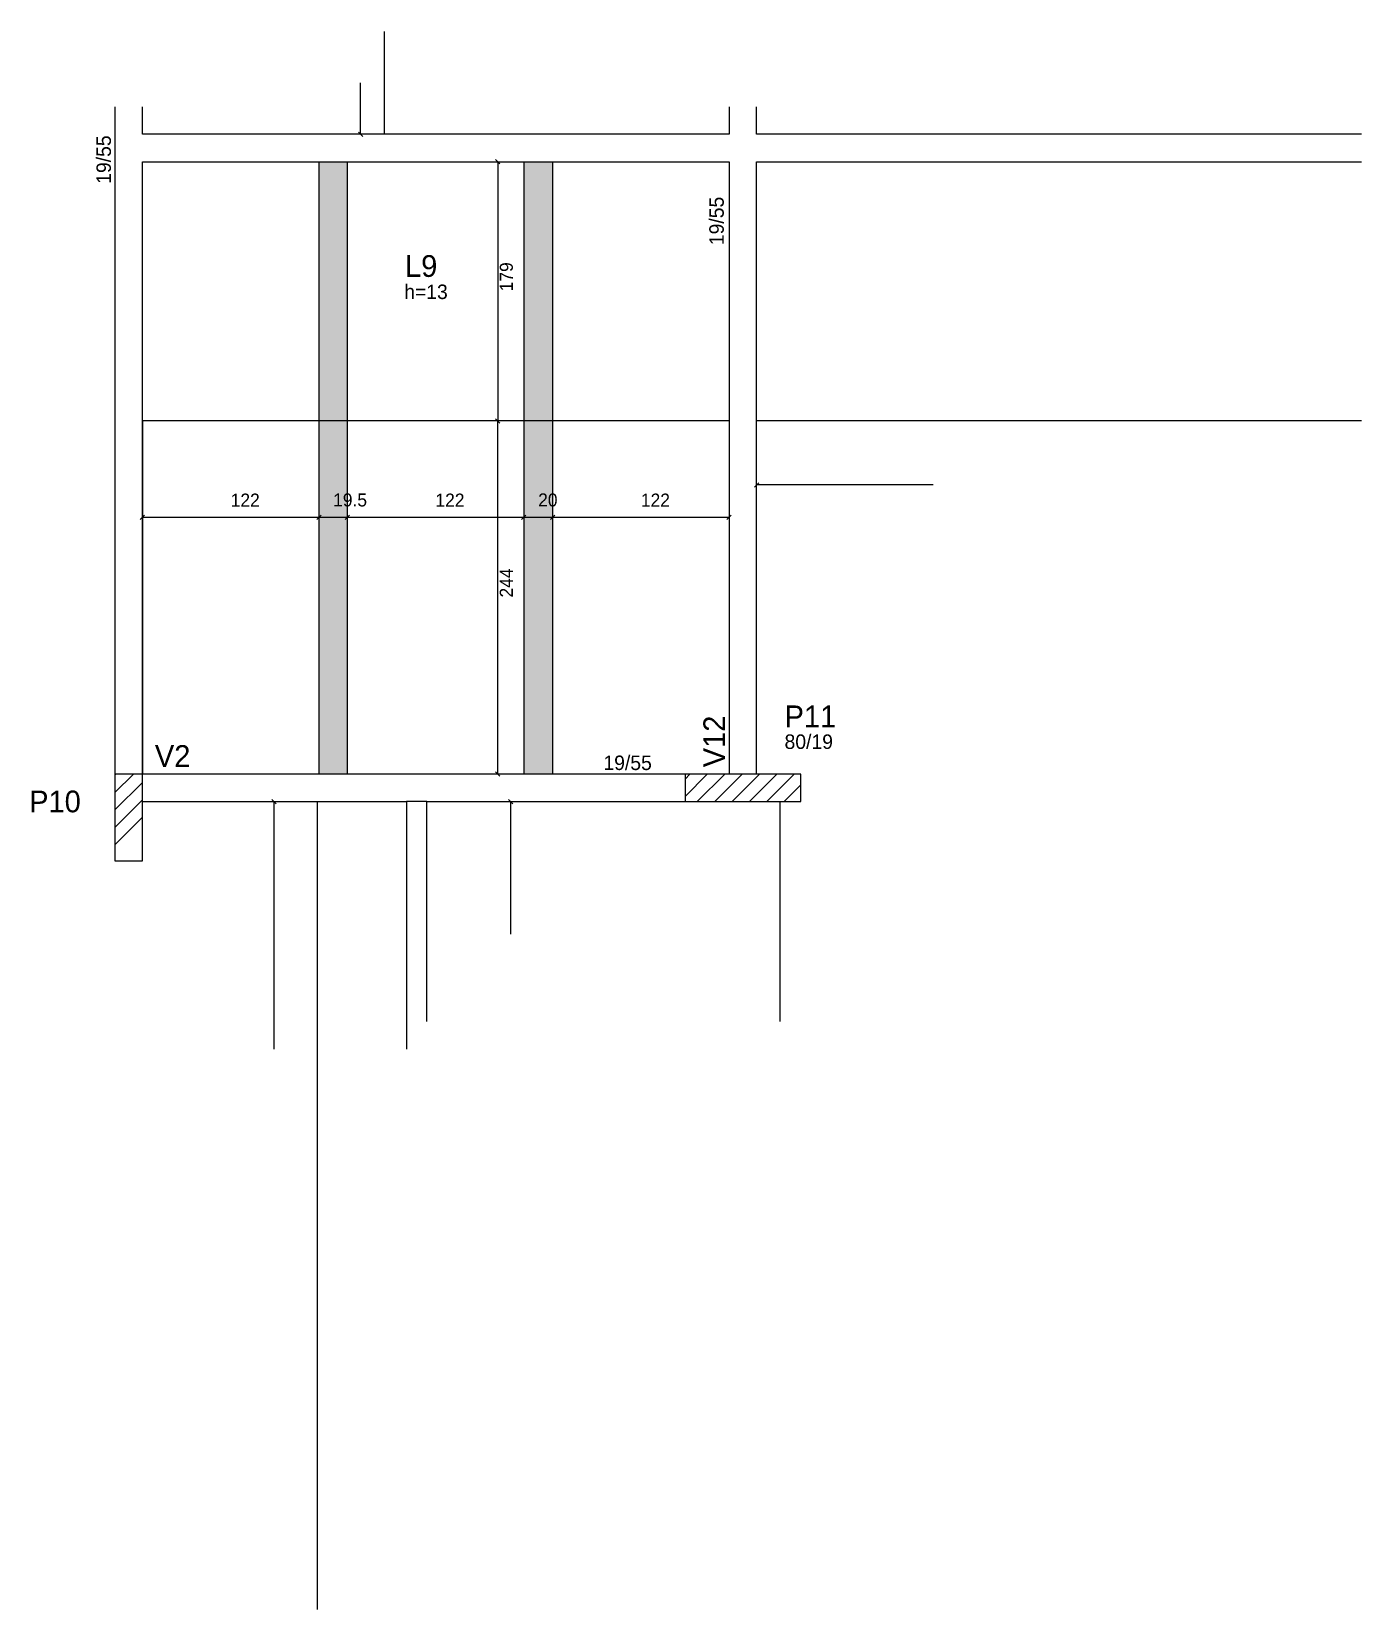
# Model space of a CAD drawing. Header units: metres. Extents: x 3570 to 4490, y 1722 to 2812.
import ezdxf

# ---------------------------------------------------------------- set-up
doc = ezdxf.new("R2010")
doc.units = ezdxf.units.M
for name, color, linetype in [('3', 7, 'Continuous'), ('4', 7, 'Continuous'), ('7', 7, 'Continuous'), ('9', 7, 'Continuous'), ('Hachura', 7, 'Continuous'), ('Painéis', 7, 'Continuous')]:
    doc.layers.add(name, color=color, linetype=linetype)

msp = doc.modelspace()

# ---------------------------------------------------------------- hatches: boundary and pattern name
at = {"layer": '9'}
h = msp.add_hatch(color=7, dxfattribs=at)
h.dxf.hatch_style = 1
h.paths.add_polyline_path([(3647, 2494), (3647, 2299), (3647, 2494), (3647, 2494)])
at = {"layer": 'Hachura'}
h = msp.add_hatch(color=7, dxfattribs=at)
h.dxf.hatch_style = 1
h.paths.add_polyline_path([(3788.5, 2722), (3769, 2722), (3769, 2299), (3788.5, 2299), (3788.5, 2722)])
h = msp.add_hatch(color=7, dxfattribs=at)
h.dxf.hatch_style = 1
h.paths.add_polyline_path([(3930.5, 2722), (3910.5, 2722), (3910.5, 2299), (3930.5, 2299), (3930.5, 2722)])

# ---------------------------------------------------------------- linework, layer by layer
at = {"layer": '3', "color": 3, "lineweight": 25}
for p, q in [((3628, 2286.3), (3640.7, 2299)), ((3628, 2298.3), (3628.7, 2299)), ((3628, 2274.3), (3647, 2293.3)), ((4022, 2283.6), (4037.4, 2299)), ((4022, 2295.6), (4025.4, 2299)), ((4030.5, 2280), (4049.5, 2299)), ((4042.5, 2280), (4061.5, 2299)), ((4054.5, 2280), (4073.5, 2299)), ((4066.5, 2280), (4085.5, 2299)), ((4078.5, 2280), (4097.5, 2299)), ((4090.6, 2280), (4102, 2291.5)), ((3628, 2262.2), (3647, 2281.2)), ((3628, 2250.2), (3647, 2269.2))]:
    msp.add_line(p, q, dxfattribs=at)
for points in [[(3628, 2760), (3628, 2731.5)], [(3647, 2741), (3647, 2760)], [(4052.5, 2760), (4052.5, 2741)], [(4071.5, 2741), (4071.5, 2760)], [(4052.5, 2741), (3647, 2741)], [(4489.5, 2741), (4071.5, 2741)], [(3628, 2731.5), (3628, 2299)], [(3647, 2722), (4052.5, 2722)], [(3647, 2299), (3647, 2722)], [(4052.5, 2722), (4052.5, 2299)], [(4071.5, 2722), (4489.5, 2722)], [(4071.5, 2299), (4071.5, 2722)], [(3836.5, 2299), (3647, 2299)], [(4022, 2299), (3836.5, 2299)], [(3647, 2280), (3829.5, 2280)], [(3829.5, 2280), (3829.5, 2109)], [(3843.5, 2280), (3829.5, 2280)], [(3843.5, 2280), (4022, 2280)], [(3843.5, 2128), (3843.5, 2280)]]:
    msp.add_lwpolyline(points, dxfattribs=at)
at = {"layer": '7', "color": 7, "lineweight": 25}
for points in [[(3628, 2239), (3647, 2239), (3647, 2299), (3628, 2299), (3628, 2239)], [(4022, 2280), (4102, 2280), (4102, 2299), (4022, 2299), (4022, 2280)]]:
    msp.add_lwpolyline(points, dxfattribs=at)
at = {"layer": 'Painéis', "color": 200, "lineweight": 25}
for p, q in [((3814, 2812), (3814, 2741)), ((3769, 2722), (3769, 2299)), ((3788.5, 2722), (3788.5, 2299)), ((3910.5, 2722), (3910.5, 2299)), ((3930.5, 2722), (3930.5, 2299)), ((4052.5, 2543), (3647, 2543)), ((3647, 2543), (3647, 2299)), ((4489.5, 2543), (4071.5, 2543)), ((3768, 1721.9), (3768, 2280)), ((4087.5, 2280), (4087.5, 2128))]:
    msp.add_line(p, q, dxfattribs=at)
at = {"layer": 'Painéis', "color": 4, "lineweight": 25}
for p, q in [((3797.8, 2741), (3797.8, 2776.5)), ((3795.5, 2741), (3794.8, 2741)), ((3892.6, 2722), (3892.6, 2543)), ((3892.6, 2299), (3892.6, 2543)), ((4193.5, 2498.8), (4071.5, 2498.8)), ((3769, 2476.3), (3647, 2476.3)), ((3788.5, 2476.3), (3769, 2476.3)), ((3910.5, 2476.3), (3788.5, 2476.3)), ((3930.5, 2476.3), (3910.5, 2476.3)), ((4052.5, 2476.3), (3930.5, 2476.3)), ((3738, 2109), (3738, 2280)), ((3901.5, 2188.5), (3901.5, 2280))]:
    msp.add_line(p, q, dxfattribs=at)
at = {"layer": 'Painéis', "color": 0, "lineweight": 25}
for p, q in [((3796.3, 2742.5), (3799.3, 2739.5)), ((3894.1, 2720.5), (3891.1, 2723.5)), ((3894.1, 2541.5), (3891.1, 2544.5)), ((3891.1, 2544.5), (3894.1, 2541.5)), ((4073, 2500.3), (4070, 2497.3)), ((3648.5, 2477.8), (3645.5, 2474.8)), ((3770.5, 2477.8), (3767.5, 2474.8)), ((3767.5, 2474.8), (3770.5, 2477.8)), ((3790, 2477.8), (3787, 2474.8)), ((3787, 2474.8), (3790, 2477.8)), ((3912, 2477.8), (3909, 2474.8)), ((3909, 2474.8), (3912, 2477.8)), ((3932, 2477.8), (3929, 2474.8)), ((3929, 2474.8), (3932, 2477.8)), ((4051, 2474.8), (4054, 2477.8)), ((3891.1, 2300.5), (3894.1, 2297.5)), ((3739.5, 2278.5), (3736.5, 2281.5)), ((3903, 2278.5), (3900, 2281.5))]:
    msp.add_line(p, q, dxfattribs=at)

# ---------------------------------------------------------------- texts
at = {"layer": '3', "color": 3, "lineweight": 25}
for p in [(3625.2, 2706.8), (4048.8, 2664.4)]:
    msp.add_text('19/55', height=10, rotation=90, dxfattribs=at).set_placement(p)
for s, p in [('h=13', (3827.9, 2627.2)), ('80/19', (4090.8, 2316.4)), ('19/55', (3965.6, 2301.8))]:
    msp.add_text(s, height=10, dxfattribs=at).set_placement(p)
at = {"layer": '4', "color": 4, "lineweight": 25}
for s, p in [('L9', (3828.5, 2642.5)), ('P11', (4090.8, 2331.4)), ('V2', (3655.6, 2304)), ('P10', (3568.7, 2272.6))]:
    msp.add_text(s, height=15, dxfattribs=at).set_placement(p)
msp.add_text('V12', height=15, rotation=90, dxfattribs=at).set_placement((4049.7, 2303.7))
at = {"layer": 'Painéis', "color": 240, "lineweight": 25}
for s, p in [('179', (3903, 2632.5)), ('244', (3903, 2421))]:
    msp.add_text(s, height=9, rotation=90, dxfattribs=at).set_placement(p)
for s, p in [('122', (3708, 2483.8)), ('19.5', (3778.8, 2483.9)), ('122', (3849.5, 2483.8)), ('20', (3920.5, 2483.9)), ('122', (3991.5, 2483.8))]:
    msp.add_text(s, height=9, dxfattribs=at).set_placement(p)

doc.saveas('drawing.dxf')
